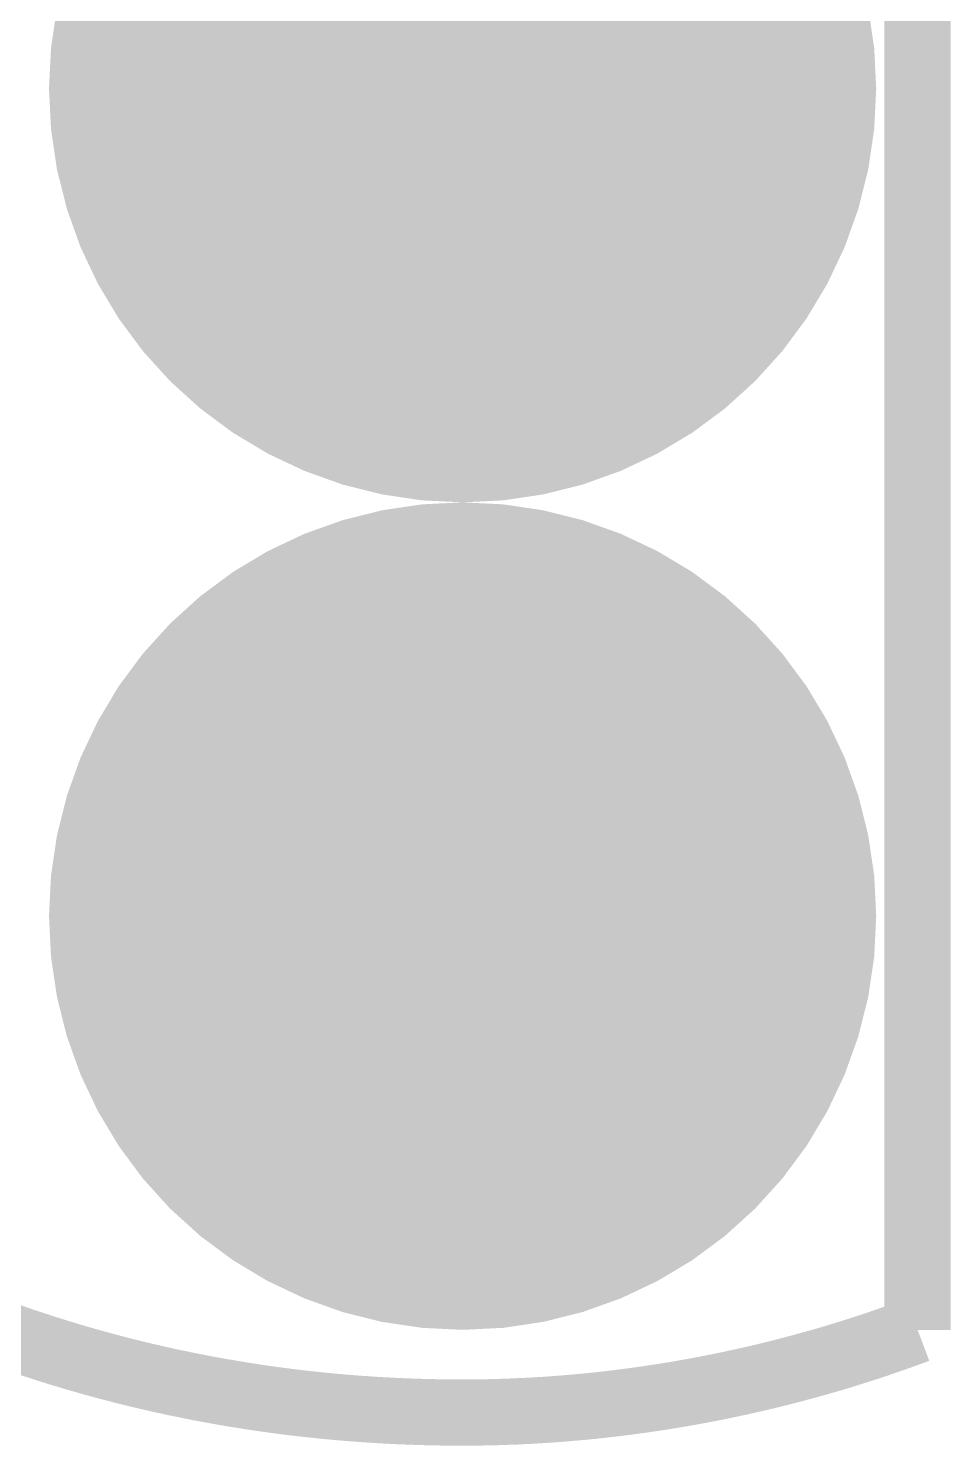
# Model space of a CAD drawing. Header units: inches. Extents: x 15 to 148, y 10 to 111.
# Drawn here: x 141.6275 to 141.8784, y 100.5884 to 100.9738 of the extents above; entities that cross this region are included whole.
import ezdxf

# ---------------------------------------------------------------- set-up
doc = ezdxf.new("R2010")
doc.units = ezdxf.units.IN
doc.header["$MEASUREMENT"] = 0
doc.layers.add('BLK_12AWG', color=7, linetype='Continuous')

# ---------------------------------------------------------------- blocks, each defined once
blk = doc.blocks.new('EPAD')
at = {"const_width": 0.5}
blk.add_lwpolyline([(-0.25, 0, 1), (0.25, 0, 1)], format="xyb", close=True, dxfattribs=at)
blk = doc.blocks.new('CEGHSD')
at = {"const_width": 0.008}
for points in [[(136.31095, 100.87695), (136.31095, 101.17695)], [(136.31095, 100.87695), (136.31095, 101.17695)], [(136.31095, 100.87695), (136.31095, 101.17695)], [(136.25595, 100.86695), (136.25569, 100.86695), (136.25543, 100.86695), (136.25516, 100.86696), (136.2549, 100.86696), (136.25464, 100.86696), (136.25437, 100.86696), (136.25411, 100.86696), (136.25385, 100.86697), (136.25358, 100.86697), (136.25332, 100.86697), (136.25306, 100.86698), (136.2528, 100.86698), (136.25253, 100.86699), (136.25227, 100.86699), (136.25201, 100.867), (136.25175, 100.86701), (136.25149, 100.86701), (136.25123, 100.86702), (136.25096, 100.86703), (136.2507, 100.86703), (136.25044, 100.86704), (136.25018, 100.86705), (136.24992, 100.86706), (136.24966, 100.86707), (136.2494, 100.86708), (136.24914, 100.86709), (136.24888, 100.8671), (136.24862, 100.86711), (136.24835, 100.86712), (136.24809, 100.86713), (136.24783, 100.86714), (136.24757, 100.86716), (136.24731, 100.86717), (136.24706, 100.86718), (136.2468, 100.8672), (136.24654, 100.86721), (136.24628, 100.86723), (136.24602, 100.86724), (136.24576, 100.86726), (136.2455, 100.86727), (136.24524, 100.86729), (136.24498, 100.8673), (136.24472, 100.86732), (136.24447, 100.86734), (136.24421, 100.86736), (136.24395, 100.86737), (136.24369, 100.86739), (136.24343, 100.86741), (136.24318, 100.86743), (136.24292, 100.86745), (136.24266, 100.86747), (136.2424, 100.86749), (136.24215, 100.86751), (136.24189, 100.86753), (136.24163, 100.86755), (136.24137, 100.86757), (136.24112, 100.8676), (136.24086, 100.86762), (136.2406, 100.86764), (136.24035, 100.86766), (136.24009, 100.86769), (136.23984, 100.86771), (136.23958, 100.86774), (136.23932, 100.86776), (136.23907, 100.86779), (136.23881, 100.86781), (136.23856, 100.86784), (136.2383, 100.86787), (136.23805, 100.86789), (136.23779, 100.86792), (136.23754, 100.86795), (136.23728, 100.86797), (136.23703, 100.868), (136.23677, 100.86803), (136.23652, 100.86806), (136.23626, 100.86809), (136.23601, 100.86812), (136.23576, 100.86815), (136.2355, 100.86818), (136.23525, 100.86821), (136.235, 100.86824), (136.23474, 100.86827), (136.23449, 100.86831), (136.23424, 100.86834), (136.23398, 100.86837), (136.23373, 100.86841), (136.23348, 100.86844), (136.23322, 100.86847), (136.23297, 100.86851), (136.23272, 100.86854), (136.23247, 100.86858), (136.23221, 100.86861), (136.23196, 100.86865), (136.23171, 100.86869), (136.23146, 100.86872), (136.23121, 100.86876), (136.23096, 100.8688), (136.23071, 100.86883), (136.23045, 100.86887), (136.2302, 100.86891), (136.22995, 100.86895), (136.2297, 100.86899), (136.22945, 100.86903), (136.2292, 100.86907), (136.22895, 100.86911), (136.2287, 100.86915), (136.22845, 100.86919), (136.2282, 100.86923), (136.22795, 100.86927), (136.2277, 100.86932), (136.22745, 100.86936), (136.2272, 100.8694), (136.22695, 100.86944), (136.22671, 100.86949), (136.22646, 100.86953), (136.22621, 100.86958), (136.22596, 100.86962), (136.22571, 100.86967), (136.22546, 100.86971), (136.22522, 100.86976), (136.22497, 100.8698), (136.22472, 100.86985), (136.22447, 100.8699), (136.22423, 100.86994), (136.22398, 100.86999), (136.22373, 100.87004), (136.22348, 100.87009), (136.22324, 100.87014), (136.22299, 100.87019), (136.22274, 100.87024), (136.2225, 100.87029), (136.22225, 100.87034), (136.22201, 100.87039), (136.22176, 100.87044), (136.22151, 100.87049), (136.22127, 100.87054), (136.22102, 100.87059), (136.22078, 100.87065), (136.22053, 100.8707), (136.22029, 100.87075), (136.22004, 100.87081), (136.2198, 100.87086), (136.21955, 100.87091), (136.21931, 100.87097), (136.21906, 100.87102), (136.21882, 100.87108), (136.21858, 100.87113), (136.21833, 100.87119), (136.21809, 100.87125), (136.21785, 100.8713), (136.2176, 100.87136), (136.21736, 100.87142), (136.21712, 100.87148), (136.21687, 100.87153), (136.21663, 100.87159), (136.21639, 100.87165), (136.21615, 100.87171), (136.2159, 100.87177), (136.21566, 100.87183), (136.21542, 100.87189), (136.21518, 100.87195), (136.21494, 100.87201), (136.2147, 100.87207), (136.21445, 100.87214), (136.21421, 100.8722), (136.21397, 100.87226), (136.21373, 100.87232), (136.21349, 100.87239), (136.21325, 100.87245), (136.21301, 100.87251), (136.21277, 100.87258), (136.21253, 100.87264), (136.21229, 100.87271), (136.21205, 100.87277), (136.21181, 100.87284), (136.21157, 100.8729), (136.21133, 100.87297), (136.21109, 100.87304), (136.21086, 100.8731), (136.21062, 100.87317), (136.21038, 100.87324), (136.21014, 100.87331), (136.2099, 100.87338), (136.20966, 100.87344), (136.20943, 100.87351), (136.20919, 100.87358), (136.20895, 100.87365), (136.20871, 100.87372), (136.20848, 100.87379), (136.20824, 100.87386), (136.208, 100.87394), (136.20777, 100.87401), (136.20753, 100.87408), (136.20729, 100.87415), (136.20706, 100.87422), (136.20682, 100.8743), (136.20659, 100.87437), (136.20635, 100.87444), (136.20611, 100.87452), (136.20588, 100.87459), (136.20564, 100.87467), (136.20541, 100.87474), (136.20517, 100.87482), (136.20494, 100.87489), (136.20471, 100.87497), (136.20447, 100.87505), (136.20424, 100.87512), (136.204, 100.8752), (136.20377, 100.87528), (136.20354, 100.87535), (136.2033, 100.87543), (136.20307, 100.87551), (136.20284, 100.87559), (136.2026, 100.87567), (136.20237, 100.87575), (136.20214, 100.87583), (136.20191, 100.87591), (136.20167, 100.87599), (136.20144, 100.87607), (136.20121, 100.87615), (136.20098, 100.87623), (136.20075, 100.87631), (136.20052, 100.8764), (136.20028, 100.87648), (136.20005, 100.87656), (136.19982, 100.87665), (136.19959, 100.87673), (136.19936, 100.87681)], [(136.25595, 100.86695), (136.25569, 100.86695), (136.25543, 100.86695), (136.25516, 100.86696), (136.2549, 100.86696), (136.25464, 100.86696), (136.25437, 100.86696), (136.25411, 100.86696), (136.25385, 100.86697), (136.25358, 100.86697), (136.25332, 100.86697), (136.25306, 100.86698), (136.2528, 100.86698), (136.25253, 100.86699), (136.25227, 100.86699), (136.25201, 100.867), (136.25175, 100.86701), (136.25149, 100.86701), (136.25123, 100.86702), (136.25096, 100.86703), (136.2507, 100.86703), (136.25044, 100.86704), (136.25018, 100.86705), (136.24992, 100.86706), (136.24966, 100.86707), (136.2494, 100.86708), (136.24914, 100.86709), (136.24888, 100.8671), (136.24862, 100.86711), (136.24835, 100.86712), (136.24809, 100.86713), (136.24783, 100.86714), (136.24757, 100.86716), (136.24731, 100.86717), (136.24706, 100.86718), (136.2468, 100.8672), (136.24654, 100.86721), (136.24628, 100.86723), (136.24602, 100.86724), (136.24576, 100.86726), (136.2455, 100.86727), (136.24524, 100.86729), (136.24498, 100.8673), (136.24472, 100.86732), (136.24447, 100.86734), (136.24421, 100.86736), (136.24395, 100.86737), (136.24369, 100.86739), (136.24343, 100.86741), (136.24318, 100.86743), (136.24292, 100.86745), (136.24266, 100.86747), (136.2424, 100.86749), (136.24215, 100.86751), (136.24189, 100.86753), (136.24163, 100.86755), (136.24137, 100.86757), (136.24112, 100.8676), (136.24086, 100.86762), (136.2406, 100.86764), (136.24035, 100.86766), (136.24009, 100.86769), (136.23984, 100.86771), (136.23958, 100.86774), (136.23932, 100.86776), (136.23907, 100.86779), (136.23881, 100.86781), (136.23856, 100.86784), (136.2383, 100.86787), (136.23805, 100.86789), (136.23779, 100.86792), (136.23754, 100.86795), (136.23728, 100.86797), (136.23703, 100.868), (136.23677, 100.86803), (136.23652, 100.86806), (136.23626, 100.86809), (136.23601, 100.86812), (136.23576, 100.86815), (136.2355, 100.86818), (136.23525, 100.86821), (136.235, 100.86824), (136.23474, 100.86827), (136.23449, 100.86831), (136.23424, 100.86834), (136.23398, 100.86837), (136.23373, 100.86841), (136.23348, 100.86844), (136.23322, 100.86847), (136.23297, 100.86851), (136.23272, 100.86854), (136.23247, 100.86858), (136.23221, 100.86861), (136.23196, 100.86865), (136.23171, 100.86869), (136.23146, 100.86872), (136.23121, 100.86876), (136.23096, 100.8688), (136.23071, 100.86883), (136.23045, 100.86887), (136.2302, 100.86891), (136.22995, 100.86895), (136.2297, 100.86899), (136.22945, 100.86903), (136.2292, 100.86907), (136.22895, 100.86911), (136.2287, 100.86915), (136.22845, 100.86919), (136.2282, 100.86923), (136.22795, 100.86927), (136.2277, 100.86932), (136.22745, 100.86936), (136.2272, 100.8694), (136.22695, 100.86944), (136.22671, 100.86949), (136.22646, 100.86953), (136.22621, 100.86958), (136.22596, 100.86962), (136.22571, 100.86967), (136.22546, 100.86971), (136.22522, 100.86976), (136.22497, 100.8698), (136.22472, 100.86985), (136.22447, 100.8699), (136.22423, 100.86994), (136.22398, 100.86999), (136.22373, 100.87004), (136.22348, 100.87009), (136.22324, 100.87014), (136.22299, 100.87019), (136.22274, 100.87024), (136.2225, 100.87029), (136.22225, 100.87034), (136.22201, 100.87039), (136.22176, 100.87044), (136.22151, 100.87049), (136.22127, 100.87054), (136.22102, 100.87059), (136.22078, 100.87065), (136.22053, 100.8707), (136.22029, 100.87075), (136.22004, 100.87081), (136.2198, 100.87086), (136.21955, 100.87091), (136.21931, 100.87097), (136.21906, 100.87102), (136.21882, 100.87108), (136.21858, 100.87113), (136.21833, 100.87119), (136.21809, 100.87125), (136.21785, 100.8713), (136.2176, 100.87136), (136.21736, 100.87142), (136.21712, 100.87148), (136.21687, 100.87153), (136.21663, 100.87159), (136.21639, 100.87165), (136.21615, 100.87171), (136.2159, 100.87177), (136.21566, 100.87183), (136.21542, 100.87189), (136.21518, 100.87195), (136.21494, 100.87201), (136.2147, 100.87207), (136.21445, 100.87214), (136.21421, 100.8722), (136.21397, 100.87226), (136.21373, 100.87232), (136.21349, 100.87239), (136.21325, 100.87245), (136.21301, 100.87251), (136.21277, 100.87258), (136.21253, 100.87264), (136.21229, 100.87271), (136.21205, 100.87277), (136.21181, 100.87284), (136.21157, 100.8729), (136.21133, 100.87297), (136.21109, 100.87304), (136.21086, 100.8731), (136.21062, 100.87317), (136.21038, 100.87324), (136.21014, 100.87331), (136.2099, 100.87338), (136.20966, 100.87344), (136.20943, 100.87351), (136.20919, 100.87358), (136.20895, 100.87365), (136.20871, 100.87372), (136.20848, 100.87379), (136.20824, 100.87386), (136.208, 100.87394), (136.20777, 100.87401), (136.20753, 100.87408), (136.20729, 100.87415), (136.20706, 100.87422), (136.20682, 100.8743), (136.20659, 100.87437), (136.20635, 100.87444), (136.20611, 100.87452), (136.20588, 100.87459), (136.20564, 100.87467), (136.20541, 100.87474), (136.20517, 100.87482), (136.20494, 100.87489), (136.20471, 100.87497), (136.20447, 100.87505), (136.20424, 100.87512), (136.204, 100.8752), (136.20377, 100.87528), (136.20354, 100.87535), (136.2033, 100.87543), (136.20307, 100.87551), (136.20284, 100.87559), (136.2026, 100.87567), (136.20237, 100.87575), (136.20214, 100.87583), (136.20191, 100.87591), (136.20167, 100.87599), (136.20144, 100.87607), (136.20121, 100.87615), (136.20098, 100.87623), (136.20075, 100.87631), (136.20052, 100.8764), (136.20028, 100.87648), (136.20005, 100.87656), (136.19982, 100.87665), (136.19959, 100.87673), (136.19936, 100.87681)], [(136.25595, 100.86695), (136.25569, 100.86695), (136.25543, 100.86695), (136.25516, 100.86696), (136.2549, 100.86696), (136.25464, 100.86696), (136.25437, 100.86696), (136.25411, 100.86696), (136.25385, 100.86697), (136.25358, 100.86697), (136.25332, 100.86697), (136.25306, 100.86698), (136.2528, 100.86698), (136.25253, 100.86699), (136.25227, 100.86699), (136.25201, 100.867), (136.25175, 100.86701), (136.25149, 100.86701), (136.25123, 100.86702), (136.25096, 100.86703), (136.2507, 100.86703), (136.25044, 100.86704), (136.25018, 100.86705), (136.24992, 100.86706), (136.24966, 100.86707), (136.2494, 100.86708), (136.24914, 100.86709), (136.24888, 100.8671), (136.24862, 100.86711), (136.24835, 100.86712), (136.24809, 100.86713), (136.24783, 100.86714), (136.24757, 100.86716), (136.24731, 100.86717), (136.24706, 100.86718), (136.2468, 100.8672), (136.24654, 100.86721), (136.24628, 100.86723), (136.24602, 100.86724), (136.24576, 100.86726), (136.2455, 100.86727), (136.24524, 100.86729), (136.24498, 100.8673), (136.24472, 100.86732), (136.24447, 100.86734), (136.24421, 100.86736), (136.24395, 100.86737), (136.24369, 100.86739), (136.24343, 100.86741), (136.24318, 100.86743), (136.24292, 100.86745), (136.24266, 100.86747), (136.2424, 100.86749), (136.24215, 100.86751), (136.24189, 100.86753), (136.24163, 100.86755), (136.24137, 100.86757), (136.24112, 100.8676), (136.24086, 100.86762), (136.2406, 100.86764), (136.24035, 100.86766), (136.24009, 100.86769), (136.23984, 100.86771), (136.23958, 100.86774), (136.23932, 100.86776), (136.23907, 100.86779), (136.23881, 100.86781), (136.23856, 100.86784), (136.2383, 100.86787), (136.23805, 100.86789), (136.23779, 100.86792), (136.23754, 100.86795), (136.23728, 100.86797), (136.23703, 100.868), (136.23677, 100.86803), (136.23652, 100.86806), (136.23626, 100.86809), (136.23601, 100.86812), (136.23576, 100.86815), (136.2355, 100.86818), (136.23525, 100.86821), (136.235, 100.86824), (136.23474, 100.86827), (136.23449, 100.86831), (136.23424, 100.86834), (136.23398, 100.86837), (136.23373, 100.86841), (136.23348, 100.86844), (136.23322, 100.86847), (136.23297, 100.86851), (136.23272, 100.86854), (136.23247, 100.86858), (136.23221, 100.86861), (136.23196, 100.86865), (136.23171, 100.86869), (136.23146, 100.86872), (136.23121, 100.86876), (136.23096, 100.8688), (136.23071, 100.86883), (136.23045, 100.86887), (136.2302, 100.86891), (136.22995, 100.86895), (136.2297, 100.86899), (136.22945, 100.86903), (136.2292, 100.86907), (136.22895, 100.86911), (136.2287, 100.86915), (136.22845, 100.86919), (136.2282, 100.86923), (136.22795, 100.86927), (136.2277, 100.86932), (136.22745, 100.86936), (136.2272, 100.8694), (136.22695, 100.86944), (136.22671, 100.86949), (136.22646, 100.86953), (136.22621, 100.86958), (136.22596, 100.86962), (136.22571, 100.86967), (136.22546, 100.86971), (136.22522, 100.86976), (136.22497, 100.8698), (136.22472, 100.86985), (136.22447, 100.8699), (136.22423, 100.86994), (136.22398, 100.86999), (136.22373, 100.87004), (136.22348, 100.87009), (136.22324, 100.87014), (136.22299, 100.87019), (136.22274, 100.87024), (136.2225, 100.87029), (136.22225, 100.87034), (136.22201, 100.87039), (136.22176, 100.87044), (136.22151, 100.87049), (136.22127, 100.87054), (136.22102, 100.87059), (136.22078, 100.87065), (136.22053, 100.8707), (136.22029, 100.87075), (136.22004, 100.87081), (136.2198, 100.87086), (136.21955, 100.87091), (136.21931, 100.87097), (136.21906, 100.87102), (136.21882, 100.87108), (136.21858, 100.87113), (136.21833, 100.87119), (136.21809, 100.87125), (136.21785, 100.8713), (136.2176, 100.87136), (136.21736, 100.87142), (136.21712, 100.87148), (136.21687, 100.87153), (136.21663, 100.87159), (136.21639, 100.87165), (136.21615, 100.87171), (136.2159, 100.87177), (136.21566, 100.87183), (136.21542, 100.87189), (136.21518, 100.87195), (136.21494, 100.87201), (136.2147, 100.87207), (136.21445, 100.87214), (136.21421, 100.8722), (136.21397, 100.87226), (136.21373, 100.87232), (136.21349, 100.87239), (136.21325, 100.87245), (136.21301, 100.87251), (136.21277, 100.87258), (136.21253, 100.87264), (136.21229, 100.87271), (136.21205, 100.87277), (136.21181, 100.87284), (136.21157, 100.8729), (136.21133, 100.87297), (136.21109, 100.87304), (136.21086, 100.8731), (136.21062, 100.87317), (136.21038, 100.87324), (136.21014, 100.87331), (136.2099, 100.87338), (136.20966, 100.87344), (136.20943, 100.87351), (136.20919, 100.87358), (136.20895, 100.87365), (136.20871, 100.87372), (136.20848, 100.87379), (136.20824, 100.87386), (136.208, 100.87394), (136.20777, 100.87401), (136.20753, 100.87408), (136.20729, 100.87415), (136.20706, 100.87422), (136.20682, 100.8743), (136.20659, 100.87437), (136.20635, 100.87444), (136.20611, 100.87452), (136.20588, 100.87459), (136.20564, 100.87467), (136.20541, 100.87474), (136.20517, 100.87482), (136.20494, 100.87489), (136.20471, 100.87497), (136.20447, 100.87505), (136.20424, 100.87512), (136.204, 100.8752), (136.20377, 100.87528), (136.20354, 100.87535), (136.2033, 100.87543), (136.20307, 100.87551), (136.20284, 100.87559), (136.2026, 100.87567), (136.20237, 100.87575), (136.20214, 100.87583), (136.20191, 100.87591), (136.20167, 100.87599), (136.20144, 100.87607), (136.20121, 100.87615), (136.20098, 100.87623), (136.20075, 100.87631), (136.20052, 100.8764), (136.20028, 100.87648), (136.20005, 100.87656), (136.19982, 100.87665), (136.19959, 100.87673), (136.19936, 100.87681)], [(136.25595, 100.86695), (136.25619, 100.86695), (136.25642, 100.86695), (136.25665, 100.86696), (136.25689, 100.86696), (136.25712, 100.86696), (136.25736, 100.86696), (136.25759, 100.86696), (136.25782, 100.86697), (136.25806, 100.86697), (136.25829, 100.86697), (136.25852, 100.86698), (136.25876, 100.86698), (136.25899, 100.86698), (136.25922, 100.86699), (136.25946, 100.86699), (136.25969, 100.867), (136.25992, 100.86701), (136.26016, 100.86701), (136.26039, 100.86702), (136.26062, 100.86703), (136.26085, 100.86703), (136.26108, 100.86704), (136.26132, 100.86705), (136.26155, 100.86706), (136.26178, 100.86707), (136.26201, 100.86708), (136.26224, 100.86709), (136.26248, 100.86709), (136.26271, 100.86711), (136.26294, 100.86712), (136.26317, 100.86713), (136.2634, 100.86714), (136.26363, 100.86715), (136.26386, 100.86716), (136.26409, 100.86717), (136.26432, 100.86719), (136.26456, 100.8672), (136.26479, 100.86721), (136.26502, 100.86723), (136.26525, 100.86724), (136.26548, 100.86725), (136.26571, 100.86727), (136.26594, 100.86728), (136.26617, 100.8673), (136.2664, 100.86731), (136.26662, 100.86733), (136.26685, 100.86735), (136.26708, 100.86736), (136.26731, 100.86738), (136.26754, 100.8674), (136.26777, 100.86741), (136.268, 100.86743), (136.26823, 100.86745), (136.26846, 100.86747), (136.26868, 100.86749), (136.26891, 100.86751), (136.26914, 100.86753), (136.26937, 100.86755), (136.2696, 100.86757), (136.26982, 100.86759), (136.27005, 100.86761), (136.27028, 100.86763), (136.27051, 100.86765), (136.27073, 100.86767), (136.27096, 100.86769), (136.27119, 100.86772), (136.27141, 100.86774), (136.27164, 100.86776), (136.27187, 100.86779), (136.27209, 100.86781), (136.27232, 100.86783), (136.27255, 100.86786), (136.27277, 100.86788), (136.273, 100.86791), (136.27322, 100.86793), (136.27345, 100.86796), (136.27367, 100.86799), (136.2739, 100.86801), (136.27412, 100.86804), (136.27435, 100.86806), (136.27457, 100.86809), (136.2748, 100.86812), (136.27502, 100.86815), (136.27525, 100.86818), (136.27547, 100.8682), (136.27569, 100.86823), (136.27592, 100.86826), (136.27614, 100.86829), (136.27636, 100.86832), (136.27659, 100.86835), (136.27681, 100.86838), (136.27703, 100.86841), (136.27726, 100.86844), (136.27748, 100.86847), (136.2777, 100.8685), (136.27792, 100.86854), (136.27815, 100.86857), (136.27837, 100.8686), (136.27859, 100.86863), (136.27881, 100.86867), (136.27903, 100.8687), (136.27926, 100.86873), (136.27948, 100.86877), (136.2797, 100.8688), (136.27992, 100.86883), (136.28014, 100.86887), (136.28036, 100.8689), (136.28058, 100.86894), (136.2808, 100.86898), (136.28102, 100.86901), (136.28124, 100.86905), (136.28146, 100.86908), (136.28168, 100.86912), (136.2819, 100.86916), (136.28212, 100.86919), (136.28234, 100.86923), (136.28256, 100.86927), (136.28278, 100.86931), (136.28299, 100.86935), (136.28321, 100.86938), (136.28343, 100.86942), (136.28365, 100.86946), (136.28408, 100.86954), (136.28452, 100.86962), (136.28495, 100.8697), (136.28517, 100.86975), (136.28539, 100.86979), (136.2856, 100.86983), (136.28582, 100.86987), (136.28603, 100.86991), (136.28625, 100.86996), (136.28647, 100.87), (136.28668, 100.87004), (136.2869, 100.87008), (136.28711, 100.87013), (136.28733, 100.87017), (136.28754, 100.87022), (136.28775, 100.87026), (136.28797, 100.8703), (136.28818, 100.87035), (136.2884, 100.87039), (136.28882, 100.87049), (136.28925, 100.87058), (136.28968, 100.87067), (136.2901, 100.87077), (136.29053, 100.87086), (136.29095, 100.87096), (136.29116, 100.87101), (136.29137, 100.87105), (136.29158, 100.8711), (136.29179, 100.87115), (136.29221, 100.87125), (136.29263, 100.87135), (136.29305, 100.87145), (136.29347, 100.87156), (136.29368, 100.87161), (136.29389, 100.87166), (136.2941, 100.87171), (136.2943, 100.87176), (136.29451, 100.87182), (136.29472, 100.87187), (136.29493, 100.87192), (136.29513, 100.87198), (136.29534, 100.87203), (136.29555, 100.87208), (136.29575, 100.87214), (136.29596, 100.87219), (136.29617, 100.87225), (136.29637, 100.8723), (136.29658, 100.87236), (136.29678, 100.87241), (136.29699, 100.87247), (136.2972, 100.87252), (136.2974, 100.87258), (136.2976, 100.87263), (136.29801, 100.87275), (136.29842, 100.87286), (136.29862, 100.87292), (136.29883, 100.87297), (136.29903, 100.87303), (136.29923, 100.87309), (136.29964, 100.87321), (136.30004, 100.87332), (136.30045, 100.87344), (136.30085, 100.87356), (136.30125, 100.87368), (136.30165, 100.8738), (136.30205, 100.87392), (136.30245, 100.87405), (136.30284, 100.87417), (136.30324, 100.8743), (136.30344, 100.87436), (136.30364, 100.87442), (136.30383, 100.87448), (136.30403, 100.87455), (136.30423, 100.87461), (136.30442, 100.87467), (136.30462, 100.87474), (136.30482, 100.8748), (136.30521, 100.87493), (136.3056, 100.87506), (136.30599, 100.87519), (136.30637, 100.87532), (136.30676, 100.87545), (136.30715, 100.87559), (136.30734, 100.87565), (136.30753, 100.87572), (136.30773, 100.87579), (136.30792, 100.87585), (136.3083, 100.87599), (136.30868, 100.87612), (136.30906, 100.87626), (136.30944, 100.8764), (136.30982, 100.87654), (136.3102, 100.87667), (136.31058, 100.87681), (136.31095, 100.87695)], [(136.25595, 100.86695), (136.25619, 100.86695), (136.25642, 100.86695), (136.25665, 100.86696), (136.25689, 100.86696), (136.25712, 100.86696), (136.25736, 100.86696), (136.25759, 100.86696), (136.25782, 100.86697), (136.25806, 100.86697), (136.25829, 100.86697), (136.25852, 100.86698), (136.25876, 100.86698), (136.25899, 100.86698), (136.25922, 100.86699), (136.25946, 100.86699), (136.25969, 100.867), (136.25992, 100.86701), (136.26016, 100.86701), (136.26039, 100.86702), (136.26062, 100.86703), (136.26085, 100.86703), (136.26108, 100.86704), (136.26132, 100.86705), (136.26155, 100.86706), (136.26178, 100.86707), (136.26201, 100.86708), (136.26224, 100.86709), (136.26248, 100.86709), (136.26271, 100.86711), (136.26294, 100.86712), (136.26317, 100.86713), (136.2634, 100.86714), (136.26363, 100.86715), (136.26386, 100.86716), (136.26409, 100.86717), (136.26432, 100.86719), (136.26456, 100.8672), (136.26479, 100.86721), (136.26502, 100.86723), (136.26525, 100.86724), (136.26548, 100.86725), (136.26571, 100.86727), (136.26594, 100.86728), (136.26617, 100.8673), (136.2664, 100.86731), (136.26662, 100.86733), (136.26685, 100.86735), (136.26708, 100.86736), (136.26731, 100.86738), (136.26754, 100.8674), (136.26777, 100.86741), (136.268, 100.86743), (136.26823, 100.86745), (136.26846, 100.86747), (136.26868, 100.86749), (136.26891, 100.86751), (136.26914, 100.86753), (136.26937, 100.86755), (136.2696, 100.86757), (136.26982, 100.86759), (136.27005, 100.86761), (136.27028, 100.86763), (136.27051, 100.86765), (136.27073, 100.86767), (136.27096, 100.86769), (136.27119, 100.86772), (136.27141, 100.86774), (136.27164, 100.86776), (136.27187, 100.86779), (136.27209, 100.86781), (136.27232, 100.86783), (136.27255, 100.86786), (136.27277, 100.86788), (136.273, 100.86791), (136.27322, 100.86793), (136.27345, 100.86796), (136.27367, 100.86799), (136.2739, 100.86801), (136.27412, 100.86804), (136.27435, 100.86806), (136.27457, 100.86809), (136.2748, 100.86812), (136.27502, 100.86815), (136.27525, 100.86818), (136.27547, 100.8682), (136.27569, 100.86823), (136.27592, 100.86826), (136.27614, 100.86829), (136.27636, 100.86832), (136.27659, 100.86835), (136.27681, 100.86838), (136.27703, 100.86841), (136.27726, 100.86844), (136.27748, 100.86847), (136.2777, 100.8685), (136.27792, 100.86854), (136.27815, 100.86857), (136.27837, 100.8686), (136.27859, 100.86863), (136.27881, 100.86867), (136.27903, 100.8687), (136.27926, 100.86873), (136.27948, 100.86877), (136.2797, 100.8688), (136.27992, 100.86883), (136.28014, 100.86887), (136.28036, 100.8689), (136.28058, 100.86894), (136.2808, 100.86898), (136.28102, 100.86901), (136.28124, 100.86905), (136.28146, 100.86908), (136.28168, 100.86912), (136.2819, 100.86916), (136.28212, 100.86919), (136.28234, 100.86923), (136.28256, 100.86927), (136.28278, 100.86931), (136.28299, 100.86935), (136.28321, 100.86938), (136.28343, 100.86942), (136.28365, 100.86946), (136.28408, 100.86954), (136.28452, 100.86962), (136.28495, 100.8697), (136.28517, 100.86975), (136.28539, 100.86979), (136.2856, 100.86983), (136.28582, 100.86987), (136.28603, 100.86991), (136.28625, 100.86996), (136.28647, 100.87), (136.28668, 100.87004), (136.2869, 100.87008), (136.28711, 100.87013), (136.28733, 100.87017), (136.28754, 100.87022), (136.28775, 100.87026), (136.28797, 100.8703), (136.28818, 100.87035), (136.2884, 100.87039), (136.28882, 100.87049), (136.28925, 100.87058), (136.28968, 100.87067), (136.2901, 100.87077), (136.29053, 100.87086), (136.29095, 100.87096), (136.29116, 100.87101), (136.29137, 100.87105), (136.29158, 100.8711), (136.29179, 100.87115), (136.29221, 100.87125), (136.29263, 100.87135), (136.29305, 100.87145), (136.29347, 100.87156), (136.29368, 100.87161), (136.29389, 100.87166), (136.2941, 100.87171), (136.2943, 100.87176), (136.29451, 100.87182), (136.29472, 100.87187), (136.29493, 100.87192), (136.29513, 100.87198), (136.29534, 100.87203), (136.29555, 100.87208), (136.29575, 100.87214), (136.29596, 100.87219), (136.29617, 100.87225), (136.29637, 100.8723), (136.29658, 100.87236), (136.29678, 100.87241), (136.29699, 100.87247), (136.2972, 100.87252), (136.2974, 100.87258), (136.2976, 100.87263), (136.29801, 100.87275), (136.29842, 100.87286), (136.29862, 100.87292), (136.29883, 100.87297), (136.29903, 100.87303), (136.29923, 100.87309), (136.29964, 100.87321), (136.30004, 100.87332), (136.30045, 100.87344), (136.30085, 100.87356), (136.30125, 100.87368), (136.30165, 100.8738), (136.30205, 100.87392), (136.30245, 100.87405), (136.30284, 100.87417), (136.30324, 100.8743), (136.30344, 100.87436), (136.30364, 100.87442), (136.30383, 100.87448), (136.30403, 100.87455), (136.30423, 100.87461), (136.30442, 100.87467), (136.30462, 100.87474), (136.30482, 100.8748), (136.30521, 100.87493), (136.3056, 100.87506), (136.30599, 100.87519), (136.30637, 100.87532), (136.30676, 100.87545), (136.30715, 100.87559), (136.30734, 100.87565), (136.30753, 100.87572), (136.30773, 100.87579), (136.30792, 100.87585), (136.3083, 100.87599), (136.30868, 100.87612), (136.30906, 100.87626), (136.30944, 100.8764), (136.30982, 100.87654), (136.3102, 100.87667), (136.31058, 100.87681), (136.31095, 100.87695)], [(136.25595, 100.86695), (136.25619, 100.86695), (136.25642, 100.86695), (136.25665, 100.86696), (136.25689, 100.86696), (136.25712, 100.86696), (136.25736, 100.86696), (136.25759, 100.86696), (136.25782, 100.86697), (136.25806, 100.86697), (136.25829, 100.86697), (136.25852, 100.86698), (136.25876, 100.86698), (136.25899, 100.86698), (136.25922, 100.86699), (136.25946, 100.86699), (136.25969, 100.867), (136.25992, 100.86701), (136.26016, 100.86701), (136.26039, 100.86702), (136.26062, 100.86703), (136.26085, 100.86703), (136.26108, 100.86704), (136.26132, 100.86705), (136.26155, 100.86706), (136.26178, 100.86707), (136.26201, 100.86708), (136.26224, 100.86709), (136.26248, 100.86709), (136.26271, 100.86711), (136.26294, 100.86712), (136.26317, 100.86713), (136.2634, 100.86714), (136.26363, 100.86715), (136.26386, 100.86716), (136.26409, 100.86717), (136.26432, 100.86719), (136.26456, 100.8672), (136.26479, 100.86721), (136.26502, 100.86723), (136.26525, 100.86724), (136.26548, 100.86725), (136.26571, 100.86727), (136.26594, 100.86728), (136.26617, 100.8673), (136.2664, 100.86731), (136.26662, 100.86733), (136.26685, 100.86735), (136.26708, 100.86736), (136.26731, 100.86738), (136.26754, 100.8674), (136.26777, 100.86741), (136.268, 100.86743), (136.26823, 100.86745), (136.26846, 100.86747), (136.26868, 100.86749), (136.26891, 100.86751), (136.26914, 100.86753), (136.26937, 100.86755), (136.2696, 100.86757), (136.26982, 100.86759), (136.27005, 100.86761), (136.27028, 100.86763), (136.27051, 100.86765), (136.27073, 100.86767), (136.27096, 100.86769), (136.27119, 100.86772), (136.27141, 100.86774), (136.27164, 100.86776), (136.27187, 100.86779), (136.27209, 100.86781), (136.27232, 100.86783), (136.27255, 100.86786), (136.27277, 100.86788), (136.273, 100.86791), (136.27322, 100.86793), (136.27345, 100.86796), (136.27367, 100.86799), (136.2739, 100.86801), (136.27412, 100.86804), (136.27435, 100.86806), (136.27457, 100.86809), (136.2748, 100.86812), (136.27502, 100.86815), (136.27525, 100.86818), (136.27547, 100.8682), (136.27569, 100.86823), (136.27592, 100.86826), (136.27614, 100.86829), (136.27636, 100.86832), (136.27659, 100.86835), (136.27681, 100.86838), (136.27703, 100.86841), (136.27726, 100.86844), (136.27748, 100.86847), (136.2777, 100.8685), (136.27792, 100.86854), (136.27815, 100.86857), (136.27837, 100.8686), (136.27859, 100.86863), (136.27881, 100.86867), (136.27903, 100.8687), (136.27926, 100.86873), (136.27948, 100.86877), (136.2797, 100.8688), (136.27992, 100.86883), (136.28014, 100.86887), (136.28036, 100.8689), (136.28058, 100.86894), (136.2808, 100.86898), (136.28102, 100.86901), (136.28124, 100.86905), (136.28146, 100.86908), (136.28168, 100.86912), (136.2819, 100.86916), (136.28212, 100.86919), (136.28234, 100.86923), (136.28256, 100.86927), (136.28278, 100.86931), (136.28299, 100.86935), (136.28321, 100.86938), (136.28343, 100.86942), (136.28365, 100.86946), (136.28408, 100.86954), (136.28452, 100.86962), (136.28495, 100.8697), (136.28517, 100.86975), (136.28539, 100.86979), (136.2856, 100.86983), (136.28582, 100.86987), (136.28603, 100.86991), (136.28625, 100.86996), (136.28647, 100.87), (136.28668, 100.87004), (136.2869, 100.87008), (136.28711, 100.87013), (136.28733, 100.87017), (136.28754, 100.87022), (136.28775, 100.87026), (136.28797, 100.8703), (136.28818, 100.87035), (136.2884, 100.87039), (136.28882, 100.87049), (136.28925, 100.87058), (136.28968, 100.87067), (136.2901, 100.87077), (136.29053, 100.87086), (136.29095, 100.87096), (136.29116, 100.87101), (136.29137, 100.87105), (136.29158, 100.8711), (136.29179, 100.87115), (136.29221, 100.87125), (136.29263, 100.87135), (136.29305, 100.87145), (136.29347, 100.87156), (136.29368, 100.87161), (136.29389, 100.87166), (136.2941, 100.87171), (136.2943, 100.87176), (136.29451, 100.87182), (136.29472, 100.87187), (136.29493, 100.87192), (136.29513, 100.87198), (136.29534, 100.87203), (136.29555, 100.87208), (136.29575, 100.87214), (136.29596, 100.87219), (136.29617, 100.87225), (136.29637, 100.8723), (136.29658, 100.87236), (136.29678, 100.87241), (136.29699, 100.87247), (136.2972, 100.87252), (136.2974, 100.87258), (136.2976, 100.87263), (136.29801, 100.87275), (136.29842, 100.87286), (136.29862, 100.87292), (136.29883, 100.87297), (136.29903, 100.87303), (136.29923, 100.87309), (136.29964, 100.87321), (136.30004, 100.87332), (136.30045, 100.87344), (136.30085, 100.87356), (136.30125, 100.87368), (136.30165, 100.8738), (136.30205, 100.87392), (136.30245, 100.87405), (136.30284, 100.87417), (136.30324, 100.8743), (136.30344, 100.87436), (136.30364, 100.87442), (136.30383, 100.87448), (136.30403, 100.87455), (136.30423, 100.87461), (136.30442, 100.87467), (136.30462, 100.87474), (136.30482, 100.8748), (136.30521, 100.87493), (136.3056, 100.87506), (136.30599, 100.87519), (136.30637, 100.87532), (136.30676, 100.87545), (136.30715, 100.87559), (136.30734, 100.87565), (136.30753, 100.87572), (136.30773, 100.87579), (136.30792, 100.87585), (136.3083, 100.87599), (136.30868, 100.87612), (136.30906, 100.87626), (136.30944, 100.8764), (136.30982, 100.87654), (136.3102, 100.87667), (136.31058, 100.87681), (136.31095, 100.87695)]]:
    blk.add_lwpolyline(points, dxfattribs=at)
at = {"xscale": 0.1, "yscale": 0.1}
for p in [(136.25595, 101.02695), (136.25595, 100.92695)]:
    blk.add_blockref('EPAD', p, dxfattribs=at)

msp = doc.modelspace()

# ---------------------------------------------------------------- block references
at = {"layer": 'BLK_12AWG', "xscale": 2.25, "yscale": 2.25, "zscale": 2.25}
msp.add_blockref('CEGHSD', (-164.83027, -126.3532), dxfattribs=at)

doc.saveas('drawing.dxf')
